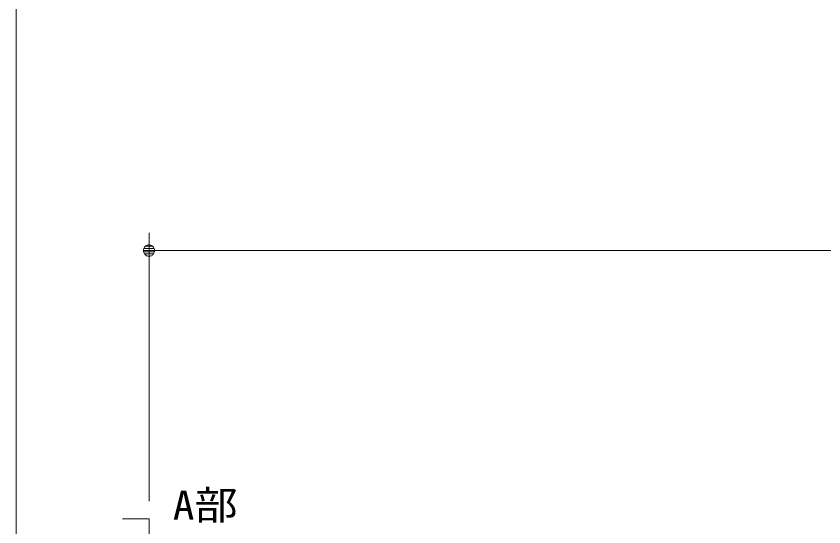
# Model space of a CAD drawing. Units: millimetres, scale not verified. Extents: x -6062 to 6062, y -3045 to 3045.
# Drawn here: x -5788 to -4876, y 1327 to 1904 of the extents above; entities that cross this region are included whole.
import ezdxf
from ezdxf.enums import TextEntityAlignment as Align

# ---------------------------------------------------------------- set-up
doc = ezdxf.new("R2010")
doc.units = ezdxf.units.MM
doc.header["$LTSCALE"] = 20
for name, color, linetype, lineweight in [('0-0_2寸法-3', 7, 'Continuous', 9), ('0-1_3一般', 7, 'Continuous', 9), ('0-2_1図面枠', 7, 'Continuous', 9), ('0-3_2寸法-1', 7, 'Continuous', 9), ('0-4_0', 7, 'Continuous', 9)]:
    doc.layers.add(name, color=color, linetype=linetype, lineweight=lineweight)
doc.styles.add('ＭＳ ゴシック', font='')
doc.styles.get('ＭＳ ゴシック').set_extended_font_data('MS Gothic')

# ---------------------------------------------------------------- blocks, each defined once
blk = doc.blocks.new('_Dot')
at = {"layer": '0-4_0'}
for p, q in [((-10, 0), (-20, 0)), ((9.78, 2), (-9.78, 2)), ((7.99, 6), (-7.99, 6)), ((9.16, -3.98), (-9.16, -3.98)), ((6, -7.98), (-6, -7.98))]:
    blk.add_line(p, q, dxfattribs=at)
for points in [[(10, 0), (9.92, 1.25), (9.69, 2.49), (9.3, 3.68), (8.76, 4.82), (8.09, 5.88), (7.29, 6.85), (6.37, 7.71), (5.36, 8.44), (4.26, 9.05), (3.09, 9.51), (1.87, 9.82), (0.63, 9.98), (-0.63, 9.98), (-1.87, 9.82), (-3.09, 9.51), (-4.26, 9.05), (-5.36, 8.44), (-6.37, 7.71), (-7.29, 6.85), (-8.09, 5.88), (-8.76, 4.82), (-9.3, 3.68), (-9.69, 2.49), (-9.92, 1.25), (-10, 0), (0, 0)], [(-10, 0), (-9.92, -1.25), (-9.69, -2.49), (-9.3, -3.68), (-8.76, -4.82), (-8.09, -5.88), (-7.29, -6.85), (-6.37, -7.71), (-5.36, -8.44), (-4.26, -9.05), (-3.09, -9.51), (-1.87, -9.82), (-0.63, -9.98), (0.63, -9.98), (1.87, -9.82), (3.09, -9.51), (4.26, -9.05), (5.36, -8.44), (6.37, -7.71), (7.29, -6.85), (8.09, -5.88), (8.76, -4.82), (9.3, -3.68), (9.69, -2.49), (9.92, -1.25), (10, 0), (0, 0)]]:
    blk.add_lwpolyline(points, close=True, dxfattribs=at)
blk = doc.blocks.new('グループ-67')
at = {"layer": '0-1_3一般'}
blk.add_lwpolyline([(-77600, 24040), (-77000, 24040), (-77000, 26720), (-77600, 26720)], dxfattribs=at)
blk = doc.blocks.new('グループ-69')
at = {"layer": '0-1_3一般'}
blk.add_blockref('グループ-67', (0, 0), dxfattribs=at)
blk = doc.blocks.new('グループ-81')
at = {"layer": '0-2_1図面枠'}
blk.add_lwpolyline([(-80000, 55400), (80000, 55400), (80000, -55400), (-80000, -55400)], close=True, dxfattribs=at)
blk = doc.blocks.new('図面枠')
at = {"layer": '0-2_1図面枠'}
blk.add_blockref('グループ-81', (0, 0), dxfattribs=at)

msp = doc.modelspace()

# ---------------------------------------------------------------- linework, layer by layer
at = {"layer": '0-3_2寸法-1'}
for p, q in [((-5637.5, 1356), (-5637.5, 1658.86)), ((-882.21, 1638.86), (-5624.79, 1638.86))]:
    msp.add_line(p, q, dxfattribs=at)

# ---------------------------------------------------------------- block references
at = {"layer": '0-1_3一般', "xscale": 0.05, "yscale": 0.05}
msp.add_blockref('グループ-69', (-1787.5, 0), dxfattribs=at)
at = {"layer": '0-2_1図面枠', "xscale": 0.05, "yscale": 0.05}
msp.add_blockref('図面枠', (-1787.5, 0), dxfattribs=at)
at = {"layer": '0-3_2寸法-1', "xscale": 0.6356201, "yscale": 0.6356201, "rotation": 180}
msp.add_blockref('_Dot', (-5637.5, 1638.86), dxfattribs=at)

# ---------------------------------------------------------------- texts
at = {"layer": '0-0_2寸法-3', "style": 'ＭＳ ゴシック', "width": 1.1}
msp.add_text('A部', height=32.55, dxfattribs=at).set_placement((-5610.61, 1325.27), align=Align.BOTTOM_LEFT)

doc.saveas('drawing.dxf')
